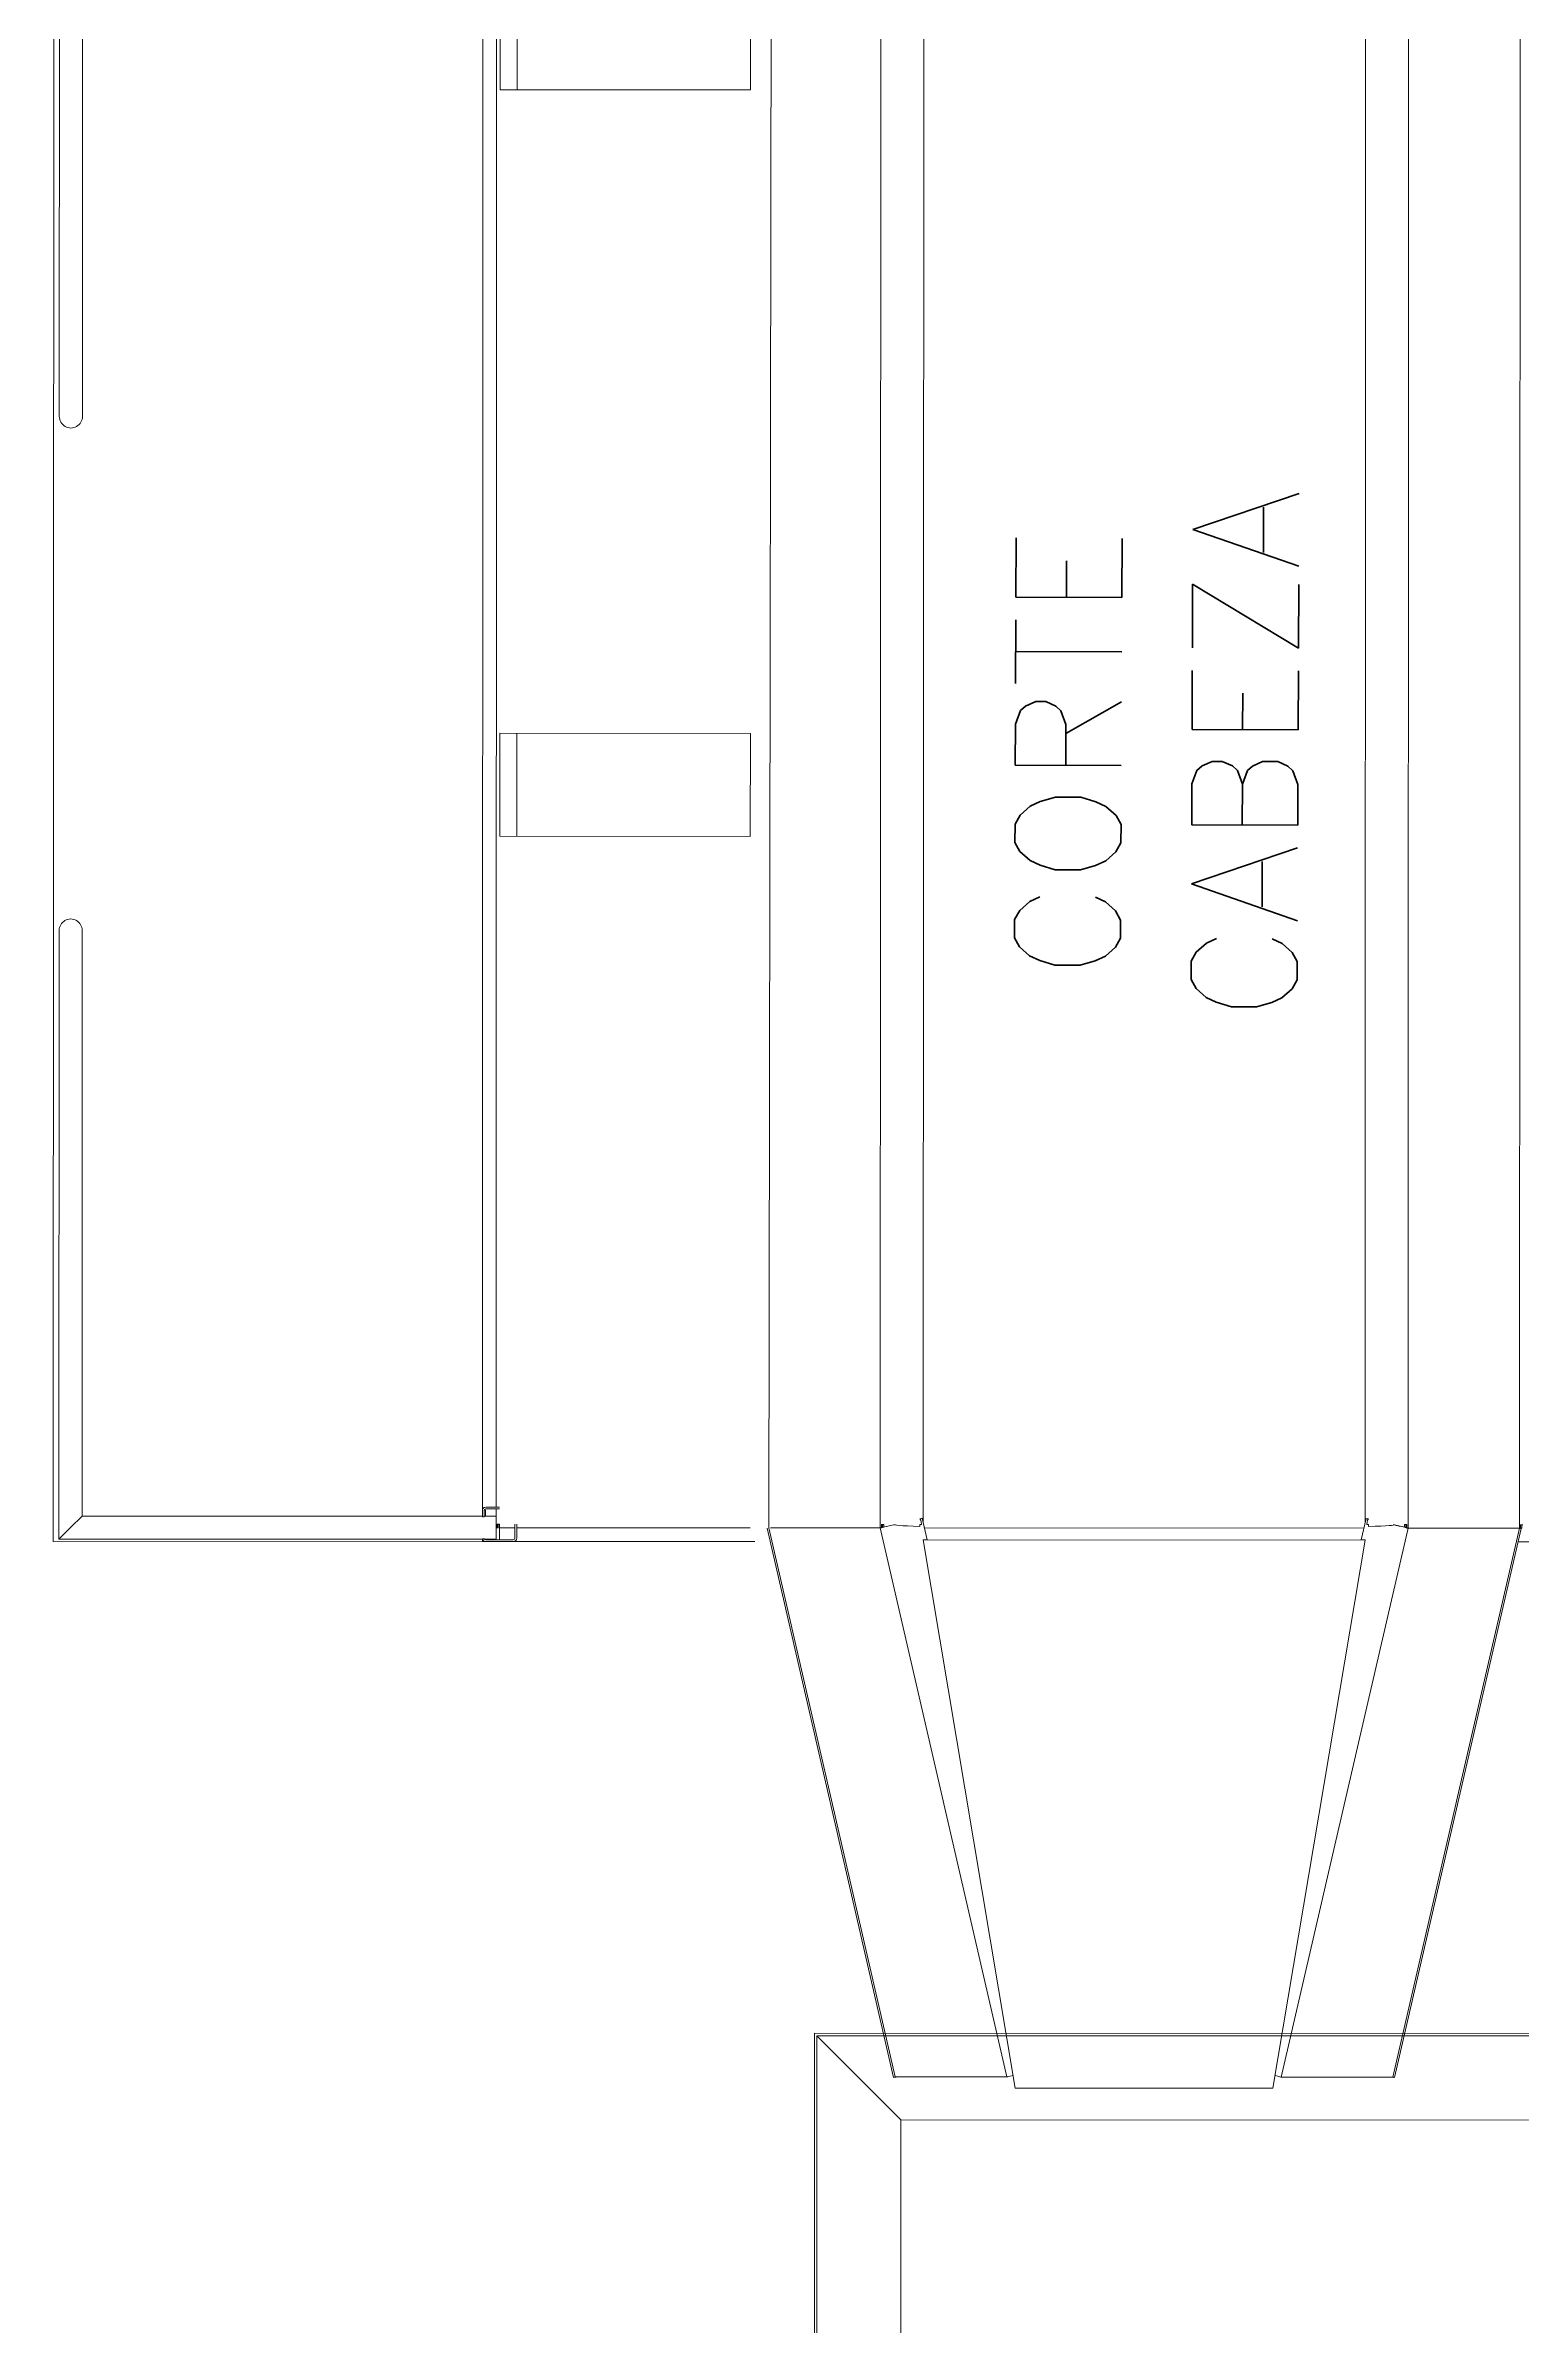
# Model space of a CAD drawing. Header units: inches. Extents: x -955375 to 106222, y -96450 to 64845.
# Drawn here: x 18520 to 20261, y 37000 to 39689 of the extents above; entities that cross this region are included whole.
import ezdxf

# ---------------------------------------------------------------- set-up
doc = ezdxf.new("R2010")
doc.units = ezdxf.units.IN
doc.header["$MEASUREMENT"] = 0
doc.linetypes.add('CONTINUA', pattern=[0])
doc.linetypes.add('EQP-Equipos - Situacion Proyectada (Trabajo3)$0$Continuo', pattern=[0])
doc.layers.add('ACHUTECH', color=24, linetype='Continuous', lineweight=18)
for name, color, linetype in [('DIBUJO', 2, 'Continuous'), ('EQUIPO REUBICADO', 14, 'Continuous'), ('P-ESTRUCTURA NUEVA', 152, 'Continuous'), ('P-TEXTO', 2, 'Continuous')]:
    doc.layers.add(name, color=color, linetype=linetype)
doc.styles.get("Standard").update_dxf_attribs({"font": 'isocp2.shx'})
doc.styles.add('TEXTO-100', font='romans.shx', dxfattribs={"height": 0.15})
doc.dimstyles.new('SUPERPEQUEÑA', dxfattribs={"dimtxt": 0.1, "dimasz": 0.05, "dimexe": 0.1, "dimexo": 0.15, "dimgap": 0.05, "dimtad": 1, "dimzin": 0, "dimdsep": 46, "dimtxsty": 'Standard', "dimblk1": 'CRUZZ', "dimblk2": 'CRUZZ', "dimsah": 1, "dimcen": 0.03, "dimse1": 1, "dimse2": 1, "dimclrd": 109, "dimclre": 4, "dimclrt": 173, "dimadec": 0, "dimazin": 0, "dimtfac": 1, "dimtix": 1, "dimtmove": 1, "dimatfit": 3, "dimldrblk": 'CRUZZ', "dimfxl": 1, "dimtolj": 1, "dimtzin": 0, "dimlwd": -1, "dimarcsym": 0})

# ---------------------------------------------------------------- blocks, each defined once
blk = doc.blocks.new('CRUZ')
at = {"layer": 'DIBUJO', "color": 7, "lineweight": -3}
for p, q in [((-0.2, 0), (0.2, 0)), ((0, 0.2), (0, -0.2))]:
    blk.add_line(p, q, dxfattribs=at)
at = {"layer": 'DIBUJO', "color": 7, "lineweight": -3, "const_width": 0.05}
blk.add_lwpolyline([(0, 0, 1), (0, 0, 1)], format="xyb", close=True, dxfattribs=at)
blk = doc.blocks.new('CRUZZ')
at = {"layer": 'DIBUJO', "color": 3, "xscale": 10, "yscale": 10, "zscale": 10}
blk.add_blockref('CRUZ', (0, 0), dxfattribs=at)
blk = doc.blocks.new('*D185')
at = {"layer": 'ACHUTECH', "color": 7, "ltscale": 500, "transparency": 16777216}
blk.add_line((5118.7, 54499.2), (5118.7, 25409.9), dxfattribs=at)
at = {"layer": 'Defpoints', "color": 0, "linetype": 'CONTINUA', "ltscale": 500, "transparency": 16777216}
for p in [(26169.2, 54499.2), (5118.7, 25409.9), (6592.2, 25409.9)]:
    blk.add_point(p, dxfattribs=at)
at = {"layer": 'ACHUTECH', "color": 7, "linetype": 'CONTINUA', "ltscale": 500, "transparency": 16777216, "xscale": 0.05, "yscale": 0.05, "zscale": 0.05}
for p, rotation in [((5118.7, 54499.2), 90), ((5118.7, 25409.9), 270)]:
    blk.add_blockref('CRUZZ', p, dxfattribs=dict(at, rotation=rotation))
at = {"layer": 'ACHUTECH', "color": 7, "linetype": 'CONTINUA', "lineweight": 13, "ltscale": 500, "transparency": 16777216, "insert": (5118.6, 39954.5), "char_height": 0.15, "attachment_point": 5, "rotation": 90}
blk.add_mtext('\\A1;29089.32', dxfattribs=at)
blk = doc.blocks.new('*D201')
at = {"layer": 'ACHUTECH', "color": 7, "ltscale": 500, "transparency": 16777216}
blk.add_line((4340.1, 59153), (4340.1, 15437.3), dxfattribs=at)
at = {"layer": 'Defpoints', "color": 0, "linetype": 'CONTINUA', "ltscale": 500, "transparency": 16777216}
for p in [(21639.1, 59153.1), (4340.1, 15437.3), (6285.4, 15437.3)]:
    blk.add_point(p, dxfattribs=at)
at = {"layer": 'ACHUTECH', "color": 7, "linetype": 'CONTINUA', "ltscale": 500, "transparency": 16777216, "xscale": 0.05, "yscale": 0.05, "zscale": 0.05}
for p, rotation in [((4340.1, 59153.1), 90), ((4340.1, 15437.3), 270)]:
    blk.add_blockref('CRUZZ', p, dxfattribs=dict(at, rotation=rotation))
at = {"layer": 'ACHUTECH', "color": 7, "linetype": 'CONTINUA', "lineweight": 13, "ltscale": 500, "transparency": 16777216, "insert": (4340, 37295.2), "char_height": 0.15, "attachment_point": 5, "rotation": 90}
blk.add_mtext('\\A1;43715.81', dxfattribs=at)
blk = doc.blocks.new('EQP-Equipos - Situacion Proyectada (Trabajo3)$0$FDS_3b09482a-a906-48d5-a7b2-ea467025216a_Asset_8E14B96BF91A1B5D57A172830C2F2B49')
at = {"color": 0, "linetype": 'EQP-Equipos - Situacion Proyectada (Trabajo3)$0$Continuo', "lineweight": 0}
for p, q in [((-3311.1, 969.8), (-3311, 969.8)), ((-1479.1, 969.8), (-3311, 969.8)), ((-3311, 969.8), (-3311, 469.8)), ((-2599, 963.3), (-3308.5, 963.3)), ((-3308.5, 963.3), (-3308.5, 469.5)), ((-3308.5, 963.3), (-3295, 949.8)), ((-1999.8, 963.3), (-1481.6, 963.3)), ((-3295, 949.8), (-3281.6, 936.4)), ((-2599, 936.4), (-3281.6, 936.4)), ((-3281.6, 936.4), (-3281.6, 469.8)), ((-1999.8, 936.4), (-1508.5, 936.4)), ((-3311, 465.8), (-3311, 469.8)), ((-3311, 469.8), (-3308.5, 469.8)), ((-3311, 465.8), (-3311, 433.8)), ((-3309, 433.8), (-3309, 465.8)), ((-3308.5, 467.2), (-3308.5, 453.8)), ((-3308.5, 453.8), (-3281.6, 453.8)), ((-3307.9, 469.7), (-3307.9, 467.6)), ((-3295, 452.6), (-3295, 453.8)), ((-3295, 452.6), (-3291, 452.6)), ((-3295, 452.6), (-3295, 451.2)), ((-3291, 452.6), (-3291, 449.8)), ((-3282.2, 467.8), (-3282.2, 469.8)), ((-3275, 469.8), (-3282.2, 469.8)), ((-3282.2, 467.8), (-3275, 467.8)), ((-3281.6, 467.8), (-3281.6, 453.8)), ((-3281.6, 453.8), (-3273, 453.8)), ((-3275, 469.8), (-1515, 469.8)), ((-3273, 465.8), (-3273, 449.8)), ((-3271, 449.8), (-3271, 465.8)), ((-3271, 453.8), (-1519, 453.8)), ((-3311.1, 449.8), (-3311.1, 152.2)), ((-3311.1, 449.8), (-3311, 449.8)), ((-3307, 449.8), (-3309, 449.8)), ((-3307, 449.8), (-3295, 449.8)), ((-3291, 431.8), (-3307, 431.8)), ((-3307, 429.8), (-3291, 429.8)), ((-3295, 451.2), (-3291, 451.2)), ((-3295, 449.8), (-3291, 449.8)), ((-3295, 449.8), (-3295, 431.8)), ((-3295, 429.8), (-3295, 157.8)), ((-2489, 449.8), (-2369, 449.8)), ((-2489, 449.8), (-2489, 157.8)), ((-2369, 429.8), (-2489, 429.8)), ((-2369, 157.8), (-2369, 449.8)), ((-1619, 449.8), (-1519, 449.8)), ((-1619, 449.8), (-1619, 157.8)), ((-1519.1, 429.8), (-1619, 429.8)), ((-3295.5, 137.9), (-3935.5, -9.6)), ((-3295, 136), (-3935, -11.5)), ((-3295, 8), (-3295, 133.9)), ((-2489, 157.8), (-2369, 157.8)), ((-1619, 157.8), (-1499, 157.8)), ((-3935, -141.5), (-3295, 6)), ((-3295, 8), (-3295, 7.3)), ((-3295, 6.6), (-3295, 7.3)), ((-3295, 6), (-3295, 6.6)), ((-3295, 6), (-1495, 6)), ((-3295, 6), (-3295, 4.8)), ((-3295, 4.8), (-3294.9, 4.8)), ((-3295, 4.8), (-3295, 4.8)), ((-3294.8, 4.8), (-3291, 4.8)), ((-3294.4, 3.4), (-3291, 3.4)), ((-3294.1, 2.1), (-3291, -11.4)), ((-3294, 2.1), (-3294.1, 2.1)), ((-3294, 2.1), (-3294, 2)), ((-3291, 2), (-3294, 2)), ((-3291, 2), (-3291, 4.8)), ((-3935, -11.5), (-3935.5, -9.6)), ((-3935, -12.1), (-3935, -11.5)), ((-3935, -13.6), (-3935, -12.1)), ((-3935, -13.6), (-3935, -139.5)), ((-3309.1, -44), (-3948.1, -151.5)), ((-3308.8, -44), (-3309.1, -44)), ((-3309.1, -559), (-3309.1, -44)), ((-3283.8, -42.7), (-3308.8, -48.5)), ((-3308.8, -48.5), (-3308.8, -44)), ((-3295, -46), (-3295, -45.3)), ((-3295, -557), (-3295, -46)), ((-3293.3, -40), (-3291, -40)), ((-3291, -42), (-3291, -40)), ((-3289.3, -44), (-1500, -44)), ((-3284.4, -40), (-3283.8, -42.7)), ((-3283.7, -42.7), (-3283.8, -42.7)), ((-3948.1, -151.5), (-3948.1, -451.5)), ((-3935, -140.9), (-3935, -139.5)), ((-3935, -141.5), (-3935, -140.9)), ((-3933.3, -149), (-3934.1, -145.4)), ((-3948.1, -451.5), (-3309.1, -559)), ((-3295, -609), (-3935, -461.5)), ((-3935, -461.5), (-3935, -462.1)), ((-3935, -462.1), (-3935, -463.5)), ((-3935, -589.4), (-3935, -463.5)), ((-3934.1, -457.6), (-3933.3, -454)), ((-3308.8, -554.5), (-3283.8, -560.3)), ((-3308.8, -559), (-3308.8, -554.5)), ((-3295, -557.7), (-3295, -557)), ((-3308.8, -559), (-3309.1, -559)), ((-3291, -563), (-3293.3, -563)), ((-3291, -563), (-3291, -561)), ((-3289.3, -559), (-1500, -559)), ((-3283.8, -560.3), (-3284.4, -563)), ((-3283.7, -560.3), (-3283.8, -560.3)), ((-3935, -591.5), (-3935.5, -593.4)), ((-3295.5, -740.9), (-3935.5, -593.4)), ((-3935, -589.4), (-3935, -590.9)), ((-3935, -590.9), (-3935, -591.5)), ((-3295, -739), (-3935, -591.5)), ((-3295, -607.8), (-3294.9, -607.8)), ((-3295, -607.8), (-3295, -607.8)), ((-3295, -607.8), (-3295, -609)), ((-3295, -609), (-1495, -609)), ((-3295, -609.6), (-3295, -609)), ((-3295, -610.3), (-3295, -609.6)), ((-3295, -611), (-3295, -610.3)), ((-3295, -736.9), (-3295, -611)), ((-3294.8, -607.8), (-3291, -607.8)), ((-3294.4, -606.4), (-3291, -606.4)), ((-3291, -591.6), (-3294.1, -605.1)), ((-3294, -605.1), (-3294.1, -605.1)), ((-3294, -605.1), (-3294, -605)), ((-3294, -605), (-3291, -605)), ((-3291, -607.8), (-3291, -605)), ((-3311.1, -1035), (-3311.1, -737.4)), ((-3295, -739), (-3295.5, -740.9)), ((-3295, -738.4), (-3295, -736.9)), ((-3295, -739), (-3295, -738.4)), ((-3295, -739), (-1495, -739)), ((-3295, -739), (-3295, -740.2)), ((-3295, -740.2), (-3291, -740.2)), ((-3295, -740.2), (-3295, -741.6)), ((-3295, -741.6), (-3291, -741.6)), ((-3291, -743), (-3291, -740.2))]:
    blk.add_line(p, q, dxfattribs=at)
at = {"color": 0, "linetype": 'CONTINUA', "lineweight": 13, "ltscale": 500}
blk.add_line((-3295, 136), (-1495.1, 134), dxfattribs=at)
at = {"color": 0, "linetype": 'EQP-Equipos - Situacion Proyectada (Trabajo3)$0$Continuo', "lineweight": 0}
for centre, radius, start, end in [((-2599, 949.8), 13.4, 270, 90), ((-3307, 465.8), 2, 114.88, 180), ((-3275, 465.8), 2, 0, 90), ((-3307, 433.8), 2, 180, 270)]:
    blk.add_arc(centre, radius, start, end, dxfattribs=at)
at = {"color": 0, "linetype": 'EQP-Equipos - Situacion Proyectada (Trabajo3)$0$Continuo', "lineweight": 0, "extrusion": (-1.25053e-35, -3.99025e-31, -1)}
for centre, start, end in [((3307, 465.8), 0, 77.8566), ((3275, 465.8), 90, 180), ((3307, 433.8), 270, 0)]:
    blk.add_arc(centre, 4, start, end, dxfattribs=at)
at = {"color": 0, "linetype": 'EQP-Equipos - Situacion Proyectada (Trabajo3)$0$Continuo', "lineweight": 0, "extrusion": (7.0444e-32, 2.11646e-31, -1)}
blk.add_ellipse((-3307.1, 965.8), major_axis=(4, -4), ratio=0.000558, start_param=3.022901, end_param=3.142151, dxfattribs=at)
at = {"color": 0, "linetype": 'EQP-Equipos - Situacion Proyectada (Trabajo3)$0$Continuo', "lineweight": 0, "extrusion": (-4.98036e-35, 3.99025e-31, -1)}
blk.add_ellipse((-1999.8, 949.8), major_axis=(13.5, 0), ratio=0.998878, start_param=1.570796, end_param=4.712389, dxfattribs=at)
at = {"color": 0, "linetype": 'EQP-Equipos - Situacion Proyectada (Trabajo3)$0$Continuo', "lineweight": 0, "extrusion": (-5.90118e-33, 2.00979e-31, -1)}
blk.add_ellipse((-3294.9, 1.9), major_axis=(-38.1, -5.9), ratio=0.07427, start_param=1.578865, end_param=1.5836, dxfattribs=at)
at = {"color": 0, "linetype": 'EQP-Equipos - Situacion Proyectada (Trabajo3)$0$Continuo', "lineweight": 0}
for centre, major_axis, ratio, start_param, end_param in [((-3291, -9.9), (4, -17.4), 0.01764, 3.952099, 4.789253), ((-3935, -13.6), (-0.45, 4), 0.038865, 5.544515, 5.629045), ((-3291, -236.8), (-0.3, 226.1), 0.01764, 6.206321, 6.798029), ((-3336.4, -40), (52, -0.1), 0.076967, 5.773397, 6.301033), ((-3284.1, -40), (0.93, -4), 0.076967, 4.694541, 5.436892), ((-3291, -366.2), (-0.3, -226.1), 0.01764, 5.768342, 6.360049), ((-3336.4, -563), (52, 0.1), 0.076967, 6.265337, 6.792973), ((-3284.1, -563), (-0.93, -4), 0.076967, 3.987886, 4.730237), ((-3291, -593.1), (4, 17.4), 0.01764, 1.493932, 2.331086), ((-3295, -736.9), (-0.45, -4), 0.038865, 6.2787, 6.772205)]:
    blk.add_ellipse(centre, major_axis=major_axis, ratio=ratio, start_param=start_param, end_param=end_param, dxfattribs=at)
at = {"color": 0, "linetype": 'EQP-Equipos - Situacion Proyectada (Trabajo3)$0$Continuo', "lineweight": 0, "extrusion": (-4.95678e-32, 5.55539e-33, -1)}
blk.add_ellipse((-3935, -589.4), major_axis=(-0.45, -4), ratio=0.038865, start_param=5.544515, end_param=5.629045, dxfattribs=at)
at = {"color": 0, "linetype": 'EQP-Equipos - Situacion Proyectada (Trabajo3)$0$Continuo', "lineweight": 0, "extrusion": (5.90118e-33, 2.00979e-31, -1)}
blk.add_ellipse((-3294.9, -604.9), major_axis=(-38.1, 5.9), ratio=0.07427, start_param=4.699585, end_param=4.70432, dxfattribs=at)
at = {"color": 0, "linetype": 'EQP-Equipos - Situacion Proyectada (Trabajo3)$0$Continuo', "lineweight": 0}
blk.add_rational_spline([(-3281.6, 466.1), (-3278.7, 466.1), (-3275, 466.2)], [0.999085009303, 0.999482575272, 1], degree=2, dxfattribs=at)
for points, knots in [([(-3275, 466.2), (-3275, 466.2), (-3274.9, 466.2), (-3274.8, 466.3), (-3274.7, 466.3), (-3274.5, 466.4), (-3274.4, 466.5), (-3274.1, 466.8), (-3273.9, 467), (-3273.7, 467.2), (-3273.7, 467.2), (-3273.6, 467.2)], [4.6108274, 4.6108274, 4.6108274, 4.6108274, 4.6366049, 4.6366049, 4.6628307, 4.6628307, 4.7152822, 4.7152822, 4.8201852, 4.8201852, 4.8218712, 4.8218712, 4.8218712, 4.8218712]), ([(-3272.2, 468.6), (-3271.9, 468.9), (-3271.6, 469.2), (-3271.3, 469.5), (-3271.2, 469.6), (-3271.1, 469.8), (-3271.1, 469.8), (-3271, 469.8), (-3271, 469.8), (-3271, 469.8)], [5.0434057, 5.0434057, 5.0434057, 5.0434057, 5.1927965, 5.1927965, 5.274199, 5.274199, 5.3556016, 5.3556016, 5.3726822, 5.3726822, 5.3726822, 5.3726822]), ([(-3294.8, 4.8), (-3294.8, 4.6), (-3294.7, 4.4), (-3294.5, 3.9), (-3294.5, 3.7), (-3294.4, 3.5)], [0.0004876, 0.0004876, 0.0004876, 0.0004876, 0.0972917, 0.0972917, 0.190408, 0.190408, 0.190408, 0.190408]), ([(-3935, -12.9), (-3935, -12.7), (-3935, -12.4), (-3935.1, -12), (-3935.1, -11.9), (-3935.1, -11.7), (-3935.1, -11.6), (-3935.2, -11.4), (-3935.2, -11.3), (-3935.2, -11), (-3935.2, -10.9), (-3935.2, -10.8)], [0, 0, 0, 0, 0.0959846, 0.0959846, 0.1382073, 0.1382073, 0.1735827, 0.1735827, 0.2040276, 0.2040276, 0.2410145, 0.2410145, 0.2410145, 0.2410145]), ([(-3934.1, -145.4), (-3934.5, -144.1), (-3934.8, -142.9), (-3934.9, -142.2), (-3935, -141.7), (-3935.1, -141.5), (-3935, -141.5)], [0, 0, 0, 0, 0.990116, 0.990116, 0.990116, 1.570796, 1.570796, 1.570796, 1.570796]), ([(-3935, -461.5), (-3935.1, -461.5), (-3935, -460.8), (-3934.7, -459.7), (-3934.5, -459.1), (-3934.3, -458.3), (-3934.1, -457.6)], [0, 0, 0, 0, 0.990116, 0.990116, 0.990116, 1.570796, 1.570796, 1.570796, 1.570796]), ([(-3935.2, -592.2), (-3935.2, -592.1), (-3935.2, -591.9), (-3935.2, -591.7), (-3935.1, -591.5), (-3935.1, -591.2), (-3935.1, -591), (-3935.1, -590.7), (-3935, -590.5), (-3935, -590.3), (-3935, -590.2), (-3935, -590.1)], [0, 0, 0, 0, 0.0411684, 0.0411684, 0.0857715, 0.0857715, 0.1409293, 0.1409293, 0.2088783, 0.2088783, 0.2411571, 0.2411571, 0.2411571, 0.2411571]), ([(-3294.4, -606.5), (-3294.5, -606.7), (-3294.5, -606.9), (-3294.7, -607.4), (-3294.8, -607.6), (-3294.8, -607.8)], [0, 0, 0, 0, 0.0964139, 0.0964139, 0.1967927, 0.1967927, 0.1967927, 0.1967927]), ([(-3295, -739), (-3295.1, -739.3), (-3295.2, -739.6), (-3295.2, -739.9), (-3295.3, -740), (-3295.3, -740.2), (-3295.3, -740.2), (-3295.3, -740.3), (-3295.3, -740.4), (-3295.4, -740.4), (-3295.4, -740.5), (-3295.4, -740.5), (-3295.4, -740.5), (-3295.4, -740.5)], [0, 0, 0, 0, 0.0953834, 0.0953834, 0.137365, 0.137365, 0.172571, 0.172571, 0.2028954, 0.2028954, 0.2290288, 0.2290288, 0.2462817, 0.2462817, 0.2462817, 0.2462817])]:
    blk.add_open_spline(points, degree=3, knots=knots, dxfattribs=at)
for points in [[(-3295, 8), (-3295, 7.8), (-3295, 7.5), (-3295, 7.3)], [(-3295, 6), (-3295, 6), (-3295, 6), (-3295, 5.9)], [(-3294.9, 5.2), (-3294.8, 4.5), (-3294.5, 3.3), (-3294.1, 2.1)], [(-3294.9, 4.8), (-3294.9, 5), (-3294.9, 5.1), (-3294.9, 5.2)], [(-3294.9, 5.2), (-3294.9, 5.1), (-3294.9, 5), (-3294.8, 4.8)], [(-3294.4, 3.5), (-3294.3, 3.1), (-3294.1, 2.6), (-3294, 2.1)], [(-3935.2, -10.8), (-3935.2, -10.7), (-3935.3, -10.6), (-3935.3, -10.6)], [(-3935.3, -592.4), (-3935.3, -592.4), (-3935.2, -592.3), (-3935.2, -592.2)], [(-3295, -608.9), (-3295, -609), (-3295, -609), (-3295, -609)], [(-3295, -610.3), (-3295, -610.5), (-3295, -610.8), (-3295, -611)], [(-3294.1, -605.1), (-3294.5, -606.3), (-3294.8, -607.5), (-3294.9, -608.2)], [(-3294.9, -608.2), (-3294.9, -608.1), (-3294.9, -608), (-3294.9, -607.8)], [(-3294.8, -607.8), (-3294.9, -608), (-3294.9, -608.1), (-3294.9, -608.2)], [(-3294.4, -606.5), (-3294.3, -606.1), (-3294.1, -605.6), (-3294, -605.1)], [(-3295, -736.9), (-3295, -736.9), (-3295, -737), (-3295, -737)], [(-3295, -737), (-3295, -737.2), (-3295, -737.4), (-3295, -737.6)]]:
    blk.add_open_spline(points, degree=3, dxfattribs=at)
blk = doc.blocks.new('EQP-Equipos - Situacion Proyectada (Trabajo3)$0$FDS_9fe97401-cf05-4e33-8756-89cc92509f59_Asset_0D75B3203FCC0B3503AB1819CE660510')
at = {"color": 0, "linetype": 'EQP-Equipos - Situacion Proyectada (Trabajo3)$0$Continuo', "lineweight": 0}
for p, q in [((-1020, -500), (-1020, 0)), ((-1020, 0), (0, 0)), ((0, 0), (0.3, -2291.3)), ((-1017.2, -2.8), (-2.8, -2.8)), ((-1017.2, -499.9), (-1017.2, -2.8)), ((-919.2, -100.8), (-1017.2, -2.8)), ((-100.8, -100.8), (-2.8, -2.8)), ((-2.8, -2.8), (-2.5, -2288.5)), ((-919.2, -512.4), (-919.2, -100.8)), ((-919.2, -100.8), (-100.8, -100.8)), ((-100.8, -100.8), (-100.5, -2190.5)), ((-719.7, -2291.3), (-1020, -500)), ((-717.9, -2288.5), (-1017.2, -499.9)), ((-919.2, -512.4), (-1017.2, -499.9)), ((-661.3, -2190.5), (-919.2, -512.4)), ((-661.3, -2190.5), (-717.9, -2288.5)), ((-100.5, -2190.5), (-661.3, -2190.5)), ((-100.5, -2190.5), (-2.5, -2288.5)), ((0.3, -2291.3), (-719.7, -2291.3)), ((-2.5, -2288.5), (-717.9, -2288.5))]:
    blk.add_line(p, q, dxfattribs=at)

msp = doc.modelspace()

# ---------------------------------------------------------------- block references
at = {"layer": 'EQUIPO REUBICADO', "xscale": 1.011648904803888, "yscale": 1.011648904803888, "zscale": 1.011648904803888, "rotation": 89.98012467534815}
msp.add_blockref('EQP-Equipos - Situacion Proyectada (Trabajo3)$0$FDS_3b09482a-a906-48d5-a7b2-ea467025216a_Asset_8E14B96BF91A1B5D57A172830C2F2B49', (19511.022, 41274.631), dxfattribs=at)
at = {"layer": 'P-ESTRUCTURA NUEVA', "xscale": 1.011648904803887, "yscale": 1.011648904803887, "zscale": 1.011648904803887, "rotation": 359.9801246753478}
msp.add_blockref('EQP-Equipos - Situacion Proyectada (Trabajo3)$0$FDS_9fe97401-cf05-4e33-8756-89cc92509f59_Asset_0D75B3203FCC0B3503AB1819CE660510', (20458.094, 37344.933, -202.33), dxfattribs=at)

# ---------------------------------------------------------------- texts
at = {"layer": 'P-TEXTO', "insert": (19664.593, 39289.425), "char_height": 125, "width": 870.71042, "attachment_point": 3, "rotation": 89.779133, "style": 'TEXTO-100'}
msp.add_mtext('\\pxqc;CORTE\\PCABEZA', dxfattribs=at)

# ---------------------------------------------------------------- dimensions: what is measured, and where the dimension line sits
at = {"layer": 'ACHUTECH', "color": 7, "linetype": 'CONTINUA', "lineweight": 13, "ltscale": 500}
for base, p1, p2, picture, middle in [((4340.116, 15437.278), (21639.15, 59153.085), (6285.39, 15437.278), '*D201', (4340.021, 37295.181)), ((5118.653, 25409.883), (26169.229, 54499.203), (6592.24, 25409.883), '*D185', (5118.558, 39954.543))]:
    dim = msp.add_linear_dim(base=base, p1=p1, p2=p2, angle=90, dimstyle='SUPERPEQUEÑA', override={"dimtxt": 0.15, "dimgap": 0.02, "dimclrd": 7, "dimclrt": 7, "dimfxl": 0.2}, dxfattribs=at)
    dim.commit()
    dim.dimension.update_dxf_attribs({"geometry": picture, "text_midpoint": middle})

doc.saveas('drawing.dxf')
